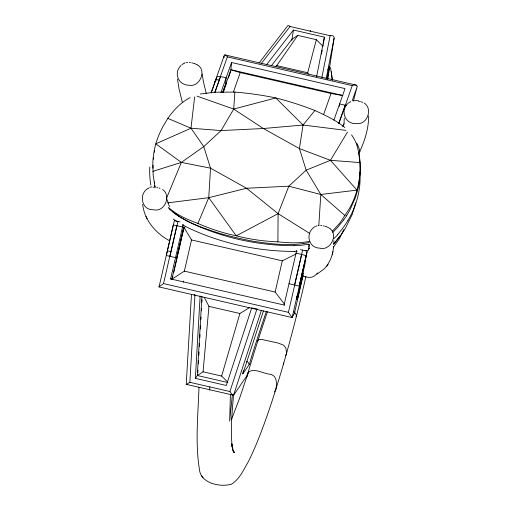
<?xml version="1.0" encoding="UTF-8"?>
<svg xmlns="http://www.w3.org/2000/svg" width="511" height="511" viewBox="0 0 511 511"><rect width="100%" height="100%" fill="white"/><g stroke="black" fill="none" stroke-linecap="round" stroke-linejoin="round"><path stroke-width="0.77" d="M368.706 115.863C368.616 129.117 364.477 142.039 358.613 153.817M333.887 243.057L333.894 240.687M309.411 241.313C299.063 243.626 288.357 242.846 277.895 241.856L278.099 213.643L288.824 186.196L306.166 170.163L330.445 160.313L359.891 162.568L359.98 171.498A83.766 71.316 55.3 0 1 356.965 190.118A83.766 75.673 66.9 0 1 349.665 208.143L339.783 223.198L332.361 231.17M152.949 168.17L153 165.155M224.022 56.006C224.176 53.649 226.82 55.814 227.363 56.881L352.264 85.618C353.714 84.858 357.342 84.347 357.163 86.615M360.242 170.763L358.939 183.794M230.416 394.351L229.65 421.121L232.352 395.163M294.477 313.147L294.068 311.716M198.971 387.395C198.166 414.542 195.061 441.996 199.354 468.989C200.414 483.502 220.298 487.43 231.483 484.204C239.678 479.082 243.779 469.481 248.48 461.401C256.388 445.458 262.577 428.735 268.435 411.955C283.509 367.562 295.499 322.166 305.936 276.483M344.325 118.118L344.012 122.301M309.021 246.577L309.136 244.437L308.535 249.649L308.963 248.308L308.427 249.873L308.944 248.557M186.234 384.368L191.478 294.298M186.355 384.515L189.868 382.317L194.947 294.809A4.286 1.29 10.7 0 1 194.116 294.585M257.787 309.238A4.286 1.29 10.7 0 1 256.918 309.066L251.719 307.871L226.309 385.486L195.362 378.364L200.14 296.003M227.497 382.445L197.323 375.502L201.922 296.303M197.853 372.551L197.993 370.175M198.357 363.838L198.543 360.67M198.868 355.126L199.047 351.958M199.373 346.413L199.552 343.251M199.878 337.707L200.063 334.539M200.382 328.995L200.568 325.826M200.932 319.49L201.072 317.114M201.436 310.777L201.577 308.401M201.947 302.065L202.081 299.689M168.4 207.377C176.749 215.061 187.409 219.487 197.885 223.448L208.75 197.68L210.519 168.176L203.761 146.606L190.98 128.216L167.8 118.367L163.137 126.204A83.766 61.774 -42 0 0 155.798 143.827A83.766 66.13 -52.7 0 0 152.815 162.843L153.147 174.992L155.005 186.981M318.819 225.217L320.825 194.493L306.166 170.163L299.414 148.592L303.049 125.023L314.878 110.497C325.335 115.282 335.931 120.187 344.88 127.533M152.872 171.377L181.354 162.396L203.761 146.606L221.103 130.573L233.699 109.067L234.868 92.089L214.748 92.21L200.318 94.005M247.49 376.262L247.592 375.24M233.399 396.357C232.026 414.268 229.944 432.466 232.754 450.338L231.732 443.95L233.157 450.223L234.121 452.318L233.201 451.085L234.357 452.452L233.182 451.59M197.323 375.502L203.065 371.791L208.948 306.376L204.266 297.319M333.875 120.174L345.027 88.607L231.553 62.495L230.902 69.732L222.975 92.159M266.365 311.448A200.331 17.336 -70.2 0 0 250.396 360.491C248.678 368.795 249.885 362.286 246.57 361.341M339.4 106.294L339.611 103.931L345.174 105.215A4.267 2.855 19.5 0 1 346.381 105.624M333.709 246.443L332.655 252.996M153.37 159.272L153.536 157.842M309.838 233.527L278.099 213.643L246.558 188.252L210.519 168.176L181.354 162.396L155.804 143.827L190.98 128.216L194.634 96.905M327.73 79.269L334.105 38.248C334.513 36.083 332.214 35.093 330.106 35.725L290.05 26.508L288.894 25.678L287.84 25.633L259.026 63.064M334.105 38.248L326.159 78.662M291.832 40.401L293.448 30.028L324.396 37.15L323.444 43.25M323.208 44.776L322.971 46.297L316.347 39.679L297.779 35.406L292.024 39.181L271.469 65.638M327.423 79.109L329.378 66.5L326.957 78.828M257.455 341.418L257.704 340.601M316.603 76.733L324.396 37.15M321.445 54.064L322.205 50.18M321.892 77.474L330.106 35.725M329.34 66.737L327.864 69.918M305.278 262.814L296.917 299.178L297.862 297.293L297.555 295.103M297.824 297.491L298.775 293.333A196.365 3.219 -77 0 1 303.451 272.995M159.049 286.927L173.267 225.083L173.695 225.3M159.004 286.786L163.526 283.599L176.857 225.626M169.959 256.337L177.981 221.435M284.608 305.15L170.617 278.929L183.187 224.265M183.788 226.839L176.646 257.87L166.318 255.5L174.385 220.599L180.07 221.915M172.89 276.17L172.175 279.274L170.617 278.929M173.778 272.293L177.534 255.979M177.885 254.446L180.568 242.776M180.92 241.256L181.641 238.12M181.986 236.599L184.132 227.286M184.356 271.143L191.529 239.953L183.871 227.229L171.913 279.217L184.356 271.143L275.129 292.03L284.455 304.122M275.129 292.03L282.302 260.84L295.978 254.024M284.09 305.041L296.661 250.371M294.547 285.01L302.576 250.103M292.03 317.516L288.428 312.342L301.758 254.369M301.477 275.972L299.216 286.077L307.252 251.176L300.494 249.624M301.835 274.426L307.009 251.929M158.998 286.927L292.139 317.561L306.376 255.711L306.408 256.426M305.578 261.517L305.878 260.214M355.656 202.867L352.181 214.505L345.704 227.721A102.966 95.257 -4.9 0 1 335.542 241.684M296.923 299.139L296.655 296.169M327.366 265.247L330.713 259.115L332.52 253.52M332.214 254.804L332.961 251.712M308.325 74.14L307.686 72.734L316.347 39.679M353.344 101.274L357.125 86.793L352.149 100.871M283.35 364.452L283.771 362.97M227.721 382.075L221.633 376.064L239.895 313.499L249.745 307.43M274.592 391.931L275.831 389.439A51.56 27.588 17.5 0 0 276.004 388.462C277 382.969 276.853 375.042 269.687 374.199C263.261 373.618 253.826 367.498 248.295 372.321L239.563 398.382L231.298 419.85M233.45 395.335L232.007 394.428L229.918 391.535L256.918 309.066M261.364 310.394L233.54 395.284M249.081 364.745L242.834 373.88L263.446 310.918M211.171 92.542L224.022 56.165L224.086 57.749M211.241 92.932L216.198 78.905A4.267 2.855 19.5 0 1 220.58 76.541L226.143 77.819L225.568 84.123L222.7 92.242M214.748 92.58L227.363 56.881M215.105 92.044L220.58 76.541M220.924 92.587L231.553 62.495M223.326 92.236L226.545 83.14M228.379 77.947L230.768 71.176M233.393 92.025L240.259 72.588L331.039 93.475L342.804 95.563M323.642 114.407L331.039 93.475M338.652 123.668L345.174 105.215M338.85 123.585L352.264 85.618M342.958 126.434L344.267 122.742M342.983 126.811L344.031 123.847M354.462 199.68L349.716 210.411L346.605 215.706M343.801 229.573L339.483 238.567L333.428 247.19M242.834 373.88L243.281 370.743M166.541 198.172L181.354 162.396M248.295 372.321L247.822 373.777A51.541 27.575 17.5 0 0 247.656 374.748M292.151 317.555L294.413 313.364M347.991 220.318C355.835 207.396 360.178 192.366 360.121 177.234A106.556 98.591 -5 0 0 360 172.264M308.88 248.774L309.513 247.688M167.589 202.88L208.75 197.68L246.558 188.252L288.824 186.196L320.825 194.493L356.959 190.118L330.445 160.313L347.525 132.01M339.758 236.108L333.74 244.315M257.78 340.447L259.141 339.515L262.207 339.547L277.697 342.932L283.694 345.168L285.777 347.934A51.541 18.473 15.7 0 1 285.968 348.655C286.16 350.936 287.31 354.097 285.33 355.867M186.24 384.355L233.591 395.227L247.286 375.215A187.281 16.205 -70.2 0 1 267.432 311.838M195.362 378.364L197.719 374.927M275.506 66.59L276.738 65.612L297.779 35.406M317.012 274.107L323.91 269.112L327.168 265.496M326.478 266.461L328.056 264.283M167.8 118.367C173.708 110.031 180.926 102.347 190.111 97.614M343.596 219.96L337.662 227.338L332.84 232.364M261.287 63.53L290.05 26.508M266.525 64.673L293.448 30.028M181.073 65.446C173.152 72.779 178.46 85.394 188.955 85.209C199.188 87.636 206.949 71.246 198.108 65.338M347.64 103.688C339.853 111.219 345.57 124.793 356.512 123.496C367.122 125.355 373.158 108.549 364.19 103.088M348.074 103.286L349.843 102.091M181.922 64.629L184.241 63.192M313.971 227.312C305.188 233.533 308.503 247.937 319.637 248.122C329.825 251.316 338.41 235.705 330.413 228.915M314.463 226.967L315.543 226.373M148.037 188.431C138.315 193.797 141.662 210.596 153.492 209.74C164.433 212.665 171.741 195.713 162.639 189.581M278.099 213.643L236.254 235.827A199.597 193.439 56.5 0 1 197.885 223.441M296.08 316.539L296.533 315.926A51.56 8.636 14.2 0 0 296.514 315.6L294.649 312.195M148.311 188.297L148.867 188.054M350.118 101.957L350.674 101.721M184.522 63.077L185.103 62.872M316.105 226.13L316.98 225.843M197.061 96.132L233.699 109.067L275.812 97.959L303.049 125.023L345.998 130.375M149.685 187.275L151.85 186.905M308.989 244.232L301.541 245.267L294.042 245.567M186.285 62.585L187.805 62.419M308.395 250.173L305.214 250.645M303.31 243.568C286.39 246.015 269.041 243.69 252.274 241.083A158.231 60.573 10 0 1 222.285 234.134M318.168 225.587L319.081 225.485M303.049 125.023L263.376 128.517L221.103 130.573L190.98 128.216M353.657 100.571L358.39 100.712M297.281 251.246L294.138 251.291M153.051 187.281L153.658 187.281M173.286 224.974L182.568 226.941L184.861 228.283M320.614 225.479L321.828 225.587M189.332 62.444L190.546 62.578M358.492 101.223L359.674 101.44M156.685 187.556L157.873 187.78M191.74 62.796L192.915 63.083M323.322 225.849L324.498 226.137M167.353 250.805L170.878 251.623M276.738 65.612L307.686 72.734M224.834 54.888L356.256 85.126M342.817 95.48L230.902 69.732L240.259 72.588M296.041 253.054L306.261 255.628M191.529 239.953L282.302 260.84M288.99 283.726L299.229 286.077M163.526 283.599L288.428 312.342M208.948 306.376L239.895 313.499M203.065 371.791L221.633 376.064M189.868 382.317L229.918 391.535M360.562 101.651L361.437 101.9M222.247 234.179C206.342 229.152 189.868 223.971 176.02 214.365M159.049 188.067L159.917 188.329M193.49 63.255L194.627 63.626M325.36 226.392L325.929 226.584M362.005 102.091L362.842 102.417M326.21 226.68L327.334 227.12M330.445 160.313L299.414 148.592L263.376 128.517L233.699 109.067M194.915 63.734L196.831 64.584M302.282 275.768L305.297 276.809A17.387 16.92 -3.6 0 0 307.29 277.205L309.487 277.39A10.214 9.984 -3.7 0 0 312.029 277.039A10.233 10.067 -2.1 0 0 317.414 272.931M327.877 227.369L328.413 227.638M187.026 220.944L179.355 216.664L172.379 211.471M185.154 226.213L182.421 224.821M197.093 64.725L197.859 65.172M328.937 227.919L330.176 228.736M177.074 221.71L173.242 219.072M169.064 240.502C155.587 233.003 144.3 220.12 142.684 204.317M320.825 194.493L344.963 215.578M202.407 476.948L202.893 477.587L201.487 475.658M208.75 197.68L236.254 235.827A199.462 195.643 36.3 0 0 277.895 241.856M169.448 206.572L166.995 199.437M145.974 216.434L147.079 218.74M357.068 145.616L358.786 152.725L359.891 162.568M206.272 93.526L203.378 81.619L202.19 74.006M182.395 102.507L179.048 88.908L177.496 79.058M330.476 67.318L332.329 80.016M231.732 443.95L232.154 446.665M331.269 71.693L332.329 80.061M150.847 185.142A85.784 62.285 53.8 0 1 149.8 166.95M154.565 185.634A35.131 24.937 55.9 0 0 154.954 187.499A106.556 98.585 -4.8 0 1 154.788 185.659M176.091 214.288A48.928 25.767 31.4 0 1 168.79 208.648M309.161 242.553A48.539 21.73 -13 0 1 303.298 243.658M346.656 215.712A88.563 50.314 -38.2 0 1 343.648 219.966M358.741 152.374A87.771 65.497 -72.4 0 1 360.459 170.719M359.041 183.768A73.041 47.325 -55.2 0 1 354.57 199.686M356.704 143.106A35.598 28.182 -66.4 0 1 359.974 151.793M154.437 152.227A72.875 58.267 74.9 0 1 154.705 150.847M314.878 110.504A199.526 121.139 10.9 0 0 275.819 97.94A199.526 118.808 4.2 0 0 234.868 92.095M351.549 134.853A39.973 31.107 40.7 0 1 357.125 145.616M183.334 282.168A179.406 42.017 -77 0 1 183.551 281.05M294.464 313.217A183.596 3.009 -77 0 1 303.08 275.544M209.925 389.778A4.267 0.53 -77 0 1 209.893 386.923M247.005 374.359A4.529 1.361 10.7 0 1 247.215 375.195M154.558 183.187A106.556 98.585 -4.8 0 1 154.469 181.954M294.042 245.676A230.78 213.521 -4.9 0 1 186.969 221.039M348.004 220.324A106.556 98.585 -4.9 0 1 337.471 234.766M337.573 234.843A44.834 41.563 -4.1 0 1 333.677 238.726M294.132 251.412A234.881 217.009 -4.7 0 1 185.097 226.322M335.625 241.748A43.275 40.12 -4.1 0 1 333.376 244.111M310.081 31.114A4.267 0.53 -77 0 1 310.592 30.935M214.844 82.137A4.267 2.855 19.5 0 1 219.238 79.876"/></g></svg>
